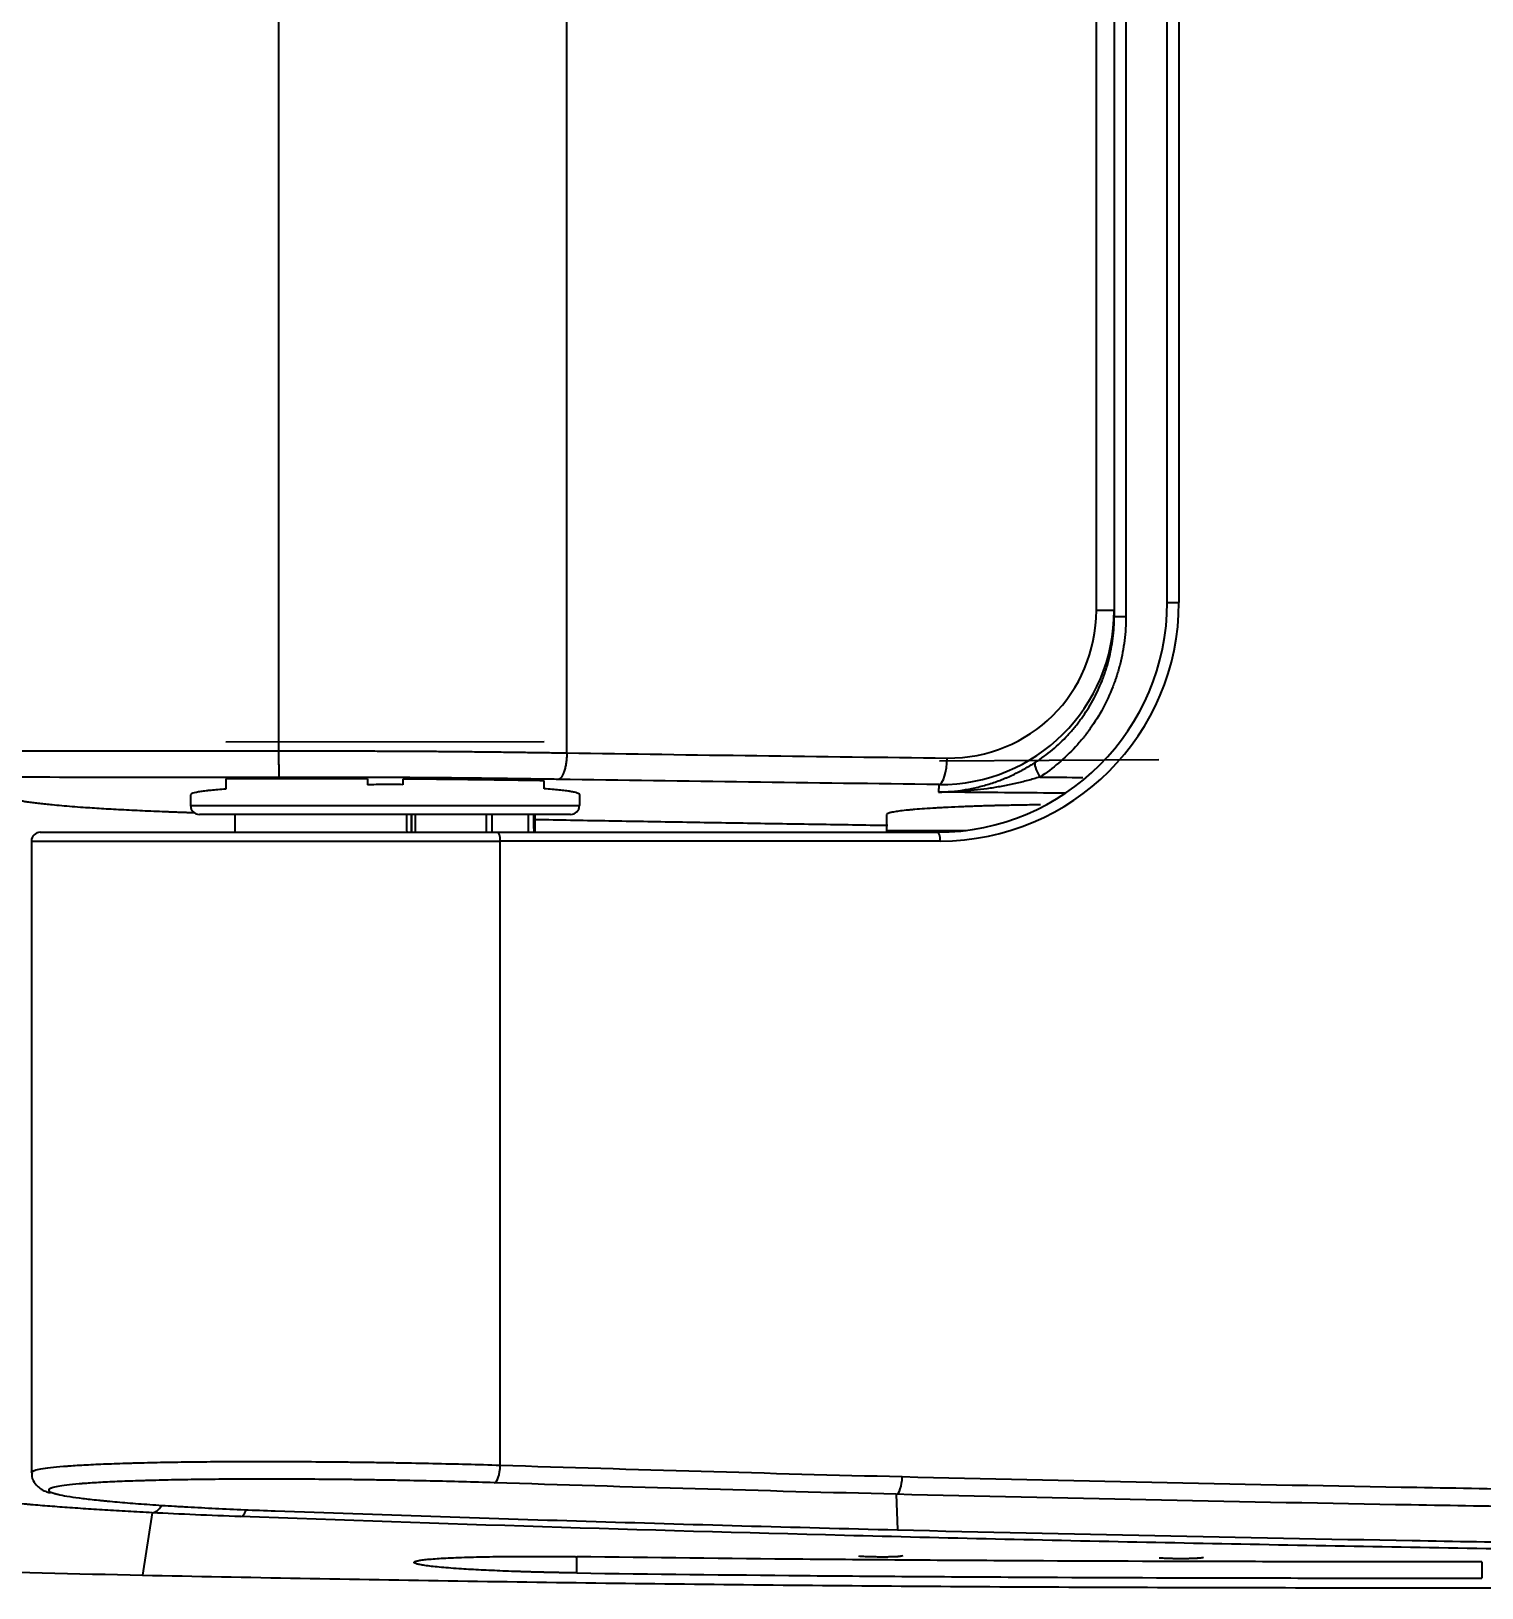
# Model space of a CAD drawing. Extents: x 8541 to 14664, y -60 to 2468.
# Drawn here: x 8882 to 8964, y 1487.5 to 1575.6 of the extents above; entities that cross this region are included whole.
import ezdxf

# ---------------------------------------------------------------- set-up
doc = ezdxf.new("R2010")
doc.units = 0
doc.header["$LTSCALE"] = 20
doc.header["$MEASUREMENT"] = 0
doc.layers.get('0').update_dxf_attribs({"linetype": 'CONTINUOUS'})
doc.layers.get('DEFPOINTS').update_dxf_attribs({"linetype": 'CONTINUOUS'})
doc.styles.get("Standard").update_dxf_attribs({"font": 'NanumGothic.ttf'})
doc.dimstyles.get("Standard").update_dxf_attribs({"dimtxt": 2.7, "dimasz": 2.5, "dimexe": 1.5, "dimexo": 1.5, "dimgap": 1.5, "dimtad": 1, "dimdec": 0, "dimlfac": 10, "dimzin": 0, "dimdsep": 46, "dimtxsty": 'Standard', "dimcen": 0, "dimclrt": 2, "dimadec": 0, "dimazin": 0, "dimtfac": 1, "dimtdec": 0, "dimtmove": 0, "dimatfit": 3, "dimfxl": 0, "dimtolj": 1, "dimtzin": 0, "dimarcsym": 0})

# ---------------------------------------------------------------- blocks, each defined once
blk = doc.blocks.new('*D62')
at = {"color": 3, "lineweight": -2}
for p, q in [((8961.435, 1887.207), (9517.033, 1887.207)), ((9511.033, 1863.207), (9511.033, 1712.348)), ((9511.033, 1511.532), (9511.033, 1662.391)), ((8961.435, 1487.532), (9517.033, 1487.532))]:
    blk.add_line(p, q, dxfattribs=at)
at = {"color": 3}
for points in [[(9507.033, 1863.207), (9515.033, 1863.207), (9511.033, 1887.207)], [(9507.033, 1511.532), (9515.033, 1511.532), (9511.033, 1487.532)]]:
    blk.add_solid(points, dxfattribs=at)
at = {"layer": 'DEFPOINTS', "color": 0}
for p in [(8959.635, 1887.207), (8959.635, 1487.532), (9511.033, 1487.532)]:
    blk.add_point(p, dxfattribs=at)
at = {"color": 2, "insert": (9511.033, 1687.37), "char_height": 24, "attachment_point": 5}
blk.add_mtext('\\A1;{\\fNanumGothic|b0|i0|c129|p50;400}', dxfattribs=at)

msp = doc.modelspace()

# ---------------------------------------------------------------- linework, layer by layer
at = {"color": 7, "linetype": 'Continuous'}
for p, q in [((8943.916, 1832.268), (8943.916, 1542.468)), ((8942.242, 1542.816), (8942.242, 1831.92)), ((8943.253, 1831.92), (8943.253, 1542.816)), ((8946.25, 1543.266), (8946.25, 1831.469)), ((8946.913, 1831.469), (8946.913, 1543.266)), ((8942.242, 1542.816), (8943.253, 1542.816)), ((8943.253, 1542.816), (8943.253, 1542.468)), ((8946.25, 1543.266), (8946.913, 1543.266)), ((8943.253, 1542.468), (8943.916, 1542.468)), ((8893.008, 1535.383), (8911.008, 1535.394)), ((8945.778, 1534.354), (8933.378, 1534.28)), ((8891.008, 1532.379), (8891.008, 1531.768)), ((8913.008, 1532.393), (8913.008, 1531.768)), ((8891.008, 1531.768), (8913.008, 1531.768)), ((8912.508, 1531.268), (8891.508, 1531.268)), ((8893.513, 1531.268), (8893.508, 1530.265)), ((8910.508, 1530.265), (8910.502, 1531.268)), ((8930.378, 1531.263), (8930.378, 1530.368)), ((8882.508, 1530.266), (8908.364, 1530.266)), ((8908.364, 1530.266), (8933.25, 1530.266)), ((8930.378, 1530.368), (8934.876, 1530.368)), ((8882.008, 1529.766), (8882.008, 1494.048)), ((8882.008, 1529.766), (8908.527, 1529.766)), ((8933.413, 1529.766), (8908.527, 1529.766)), ((8930.926, 1492.821), (8930.992, 1490.809)), ((8888.841, 1491.777), (8888.297, 1488.248))]:
    msp.add_line(p, q, dxfattribs=at)
for centre, start, end in [((8891.508, 1531.768), 180, 270), ((8912.508, 1531.768), 270, 0), ((8882.508, 1529.766), 90, 180), ((8930.878, 1530.368), 180, 191.77726)]:
    msp.add_arc(centre, 0.5, start, end, dxfattribs=at)
for centre, major_axis, ratio, start_param, end_param in [((8933.25, 1543.266), (13, 0), 1, 4.712389, 6.283185), ((8933.253, 1542.976), (6.867, -7.387), 0.984122, 5.533672, 7.097085), ((8933.413, 1543.266), (13.5, 0), 1, 4.712389, 6.283185), ((8933.742, 1542.976), (5.798, -6.334), 0.981332, 5.539892, 7.103305), ((8933.315, 1534.462), (0.017, 1.5), 0.325964, 3.199207, 4.7161), ((8939.344, 1533.385), (0.544, -0.839), 0.254745, 3.188486, 4.548556), ((8908.364, 1529.766), (0, 0.5), 0.325982, 4.712389, 6.283185), ((8933.25, 1529.766), (0, 0.5), 0.325982, 4.712389, 6.283185), ((8908.201, 1494.469), (0.032, 0.999), 0.32583, 3.194436, 4.722836), ((8930.934, 1493.819), (0.025, 1), 0.32589, 3.194438, 4.720576), ((8888.872, 1493.274), (-0.076, -1.498), 0.514192, 0.058252, 0.785639), ((8893.872, 1493.058), (-0.055, -1.499), 0.325788, 0.052844, 0.730475)]:
    msp.add_ellipse(centre, major_axis=major_axis, ratio=ratio, start_param=start_param, end_param=end_param, dxfattribs=at)
for points, degree in [([(8895.991, 1839.877), (8895.991, 1534.865)], 1), ([(8912.291, 1534.751), (8912.291, 1839.987)], 1), ([(8878.737, 1534.872), (8884.488, 1534.866), (8890.24, 1534.862), (8895.991, 1534.865)], 3), ([(8895.992, 1533.367), (8890.24, 1533.364), (8884.488, 1533.368), (8878.736, 1533.374)], 3), ([(8895.991, 1533.284), (8894.997, 1533.284), (8894.002, 1533.284), (8893.008, 1533.283)], 3), ([(8893.008, 1533.283), (8893.008, 1533.092), (8893.008, 1532.9), (8893.008, 1532.708)], 3), ([(8901.008, 1533.279), (8901.008, 1533.17), (8901.008, 1533.061), (8901.008, 1532.953)], 3), ([(8903.008, 1532.955), (8902.674, 1532.956), (8902.007, 1532.957), (8901.341, 1532.955), (8901.008, 1532.953)], 3), ([(8903.008, 1533.27), (8903.008, 1533.165), (8903.008, 1533.06), (8903.008, 1532.955)], 3), ([(8911.008, 1532.724), (8911.008, 1532.875), (8911.008, 1533.026), (8911.008, 1533.177)], 3), ([(8933.327, 1532.965), (8933.325, 1532.837), (8933.323, 1532.709), (8933.321, 1532.581)], 3), ([(8939.045, 1533.385), (8939.859, 1533.377), (8940.672, 1533.369), (8941.484, 1533.361)], 3), ([(8933.321, 1532.581), (8933.32, 1532.565), (8933.32, 1532.549), (8933.32, 1532.533)], 3), ([(8903.251, 1530.266), (8903.25, 1530.6), (8903.248, 1530.934), (8903.246, 1531.268)], 3), ([(8903.502, 1531.268), (8903.504, 1530.934), (8903.506, 1530.599), (8903.508, 1530.265)], 3), ([(8903.508, 1530.266), (8903.506, 1530.6), (8903.504, 1530.933), (8903.502, 1531.267)], 3), ([(8903.717, 1531.268), (8903.718, 1530.933), (8903.72, 1530.599), (8903.722, 1530.265)], 3), ([(8907.757, 1530.266), (8907.756, 1530.6), (8907.755, 1530.934), (8907.754, 1531.268)], 3), ([(8908.041, 1531.268), (8908.042, 1530.934), (8908.044, 1530.599), (8908.045, 1530.265)], 3), ([(8910.119, 1530.266), (8910.118, 1530.6), (8910.116, 1530.934), (8910.115, 1531.268)], 3), ([(8910.412, 1531.268), (8910.413, 1530.934), (8910.415, 1530.6), (8910.416, 1530.266)], 3), ([(8908.527, 1494.469), (8908.527, 1506.235), (8908.527, 1518), (8908.527, 1529.766)], 3), ([(8908.527, 1494.469), (8916.104, 1494.227), (8923.682, 1494.01), (8931.26, 1493.819)], 3), ([(8930.926, 1492.821), (8923.345, 1493.011), (8915.766, 1493.228), (8908.186, 1493.471)], 3), ([(8893.843, 1491.56), (8892.969, 1491.592), (8891.261, 1491.66), (8889.634, 1491.736), (8888.841, 1491.777)], 3), ([(8912.848, 1488.371), (8912.848, 1488.678), (8912.848, 1488.984), (8912.848, 1489.29)], 3), ([(8964.048, 1488.998), (8964.048, 1488.691), (8964.048, 1488.385), (8964.048, 1488.079)], 3)]:
    msp.add_open_spline(points, degree=degree, dxfattribs=at)
for points, knots in [([(8938.791, 1534.216), (8939.128, 1534.434), (8939.449, 1534.672), (8940.061, 1535.184), (8940.351, 1535.459), (8940.762, 1535.9), (8940.895, 1536.052), (8941.088, 1536.287), (8941.152, 1536.367), (8941.276, 1536.529), (8941.337, 1536.611), (8941.635, 1537.023), (8941.851, 1537.366), (8942.241, 1538.078), (8942.414, 1538.447), (8942.602, 1538.925), (8942.656, 1539.07), (8942.708, 1539.217), (8942.741, 1539.315), (8942.757, 1539.364), (8942.837, 1539.611), (8942.895, 1539.81), (8943.048, 1540.411), (8943.124, 1540.816), (8943.227, 1541.635), (8943.253, 1542.049), (8943.253, 1542.468)], [0, 0, 0, 0, 0.125, 0.125, 0.25, 0.25, 0.3125, 0.3125, 0.34375, 0.34375, 0.375, 0.375, 0.5, 0.5, 0.625, 0.625, 0.65625, 0.671875, 0.671875, 0.6875, 0.6875, 0.75, 0.75, 0.875, 0.875, 1, 1, 1, 1]), ([(8943.916, 1542.468), (8943.916, 1542.009), (8943.888, 1541.555), (8943.776, 1540.658), (8943.694, 1540.214), (8943.528, 1539.555), (8943.466, 1539.337), (8943.379, 1539.066), (8943.361, 1539.012), (8943.325, 1538.904), (8943.27, 1538.743), (8943.21, 1538.584), (8943.006, 1538.059), (8942.818, 1537.653), (8942.394, 1536.869), (8942.159, 1536.491), (8941.834, 1536.035), (8941.768, 1535.945), (8941.666, 1535.811), (8941.631, 1535.767), (8941.562, 1535.679), (8941.387, 1535.461), (8941.206, 1535.251), (8940.756, 1534.763), (8940.439, 1534.458), (8939.768, 1533.891), (8939.416, 1533.627), (8939.045, 1533.385)], [0, 0, 0, 0, 0.125, 0.125, 0.25, 0.25, 0.3125, 0.3125, 0.328125, 0.328125, 0.34375, 0.375, 0.375, 0.5, 0.5, 0.625, 0.625, 0.65625, 0.65625, 0.671875, 0.671875, 0.6875, 0.75, 0.75, 0.875, 0.875, 1, 1, 1, 1]), ([(8895.991, 1534.865), (8895.991, 1534.77), (8895.991, 1534.675), (8895.991, 1534.488), (8895.991, 1534.397), (8895.992, 1534.221), (8895.992, 1534.136), (8895.992, 1533.976), (8895.992, 1533.901), (8895.992, 1533.763), (8895.992, 1533.701), (8895.992, 1533.59), (8895.992, 1533.542), (8895.992, 1533.463), (8895.992, 1533.431), (8895.992, 1533.386), (8895.992, 1533.372), (8895.992, 1533.367)], [0, 0, 0, 0, 0.125, 0.125, 0.25, 0.25, 0.375, 0.375, 0.5, 0.5, 0.625, 0.625, 0.75, 0.75, 0.875, 0.875, 1, 1, 1, 1]), ([(8895.991, 1534.865), (8896.338, 1534.865), (8897.031, 1534.865), (8897.723, 1534.865), (8898.415, 1534.865), (8898.761, 1534.864), (8899.453, 1534.864), (8899.798, 1534.863), (8900.489, 1534.862), (8900.834, 1534.861), (8901.525, 1534.859), (8901.869, 1534.858), (8902.386, 1534.856), (8902.558, 1534.855), (8902.903, 1534.853), (8903.075, 1534.852), (8903.591, 1534.85), (8903.933, 1534.848), (8904.617, 1534.843), (8904.957, 1534.84), (8905.636, 1534.835), (8905.975, 1534.832), (8906.65, 1534.825), (8906.986, 1534.821), (8907.49, 1534.816), (8907.657, 1534.814), (8907.992, 1534.81), (8908.159, 1534.808), (8908.66, 1534.802), (8908.993, 1534.798), (8909.657, 1534.789), (8909.987, 1534.784), (8910.648, 1534.775), (8911.306, 1534.766), (8911.963, 1534.756), (8912.291, 1534.751)], [0, 0, 0, 0, 0.0625, 0.125, 0.125, 0.1875, 0.1875, 0.25, 0.25, 0.3125, 0.3125, 0.375, 0.375, 0.40625, 0.40625, 0.4375, 0.4375, 0.5, 0.5, 0.5625, 0.5625, 0.625, 0.625, 0.6875, 0.6875, 0.71875, 0.71875, 0.75, 0.75, 0.8125, 0.8125, 0.875, 0.875, 0.9375, 1, 1, 1, 1]), ([(8912.29, 1534.751), (8912.289, 1534.656), (8912.285, 1534.561), (8912.271, 1534.374), (8912.261, 1534.283), (8912.235, 1534.106), (8912.22, 1534.022), (8912.184, 1533.862), (8912.164, 1533.787), (8912.119, 1533.649), (8912.095, 1533.586), (8912.043, 1533.476), (8912.016, 1533.428), (8911.958, 1533.348), (8911.928, 1533.317), (8911.868, 1533.272), (8911.837, 1533.258), (8911.806, 1533.253)], [0, 0, 0, 0, 0.125, 0.125, 0.25, 0.25, 0.375, 0.375, 0.5, 0.5, 0.625, 0.625, 0.75, 0.75, 0.875, 0.875, 1, 1, 1, 1]), ([(8912.29, 1534.751), (8915.876, 1534.696), (8919.462, 1534.644), (8926.633, 1534.548), (8930.219, 1534.503), (8933.804, 1534.462)], [0, 0, 0, 0, 0.5, 0.5, 1, 1, 1, 1]), ([(8933.32, 1532.533), (8933.323, 1532.533), (8933.329, 1532.533), (8933.335, 1532.533), (8933.338, 1532.533), (8933.339, 1532.533), (8933.34, 1532.533), (8933.341, 1532.534), (8933.341, 1532.534), (8933.349, 1532.534), (8933.357, 1532.534), (8933.38, 1532.534), (8933.395, 1532.535), (8933.44, 1532.536), (8933.47, 1532.537), (8933.561, 1532.54), (8933.621, 1532.542), (8933.742, 1532.549), (8933.802, 1532.552), (8933.923, 1532.561), (8933.983, 1532.566), (8934.284, 1532.592), (8934.523, 1532.622), (8934.998, 1532.698), (8935.234, 1532.745), (8935.704, 1532.854), (8935.937, 1532.917), (8936.4, 1533.061), (8936.631, 1533.141), (8936.918, 1533.252), (8936.975, 1533.274), (8937.088, 1533.321), (8937.145, 1533.344), (8937.313, 1533.416), (8937.424, 1533.466), (8937.753, 1533.621), (8937.968, 1533.731), (8938.282, 1533.906), (8938.386, 1533.966), (8938.59, 1534.089), (8938.691, 1534.152), (8938.791, 1534.216)], [0, 0, 0, 0, 0.001953, 0.00293, 0.003418, 0.003418, 0.003662, 0.003662, 0.003906, 0.003906, 0.007812, 0.007812, 0.015625, 0.015625, 0.03125, 0.03125, 0.0625, 0.0625, 0.09375, 0.09375, 0.125, 0.125, 0.25, 0.25, 0.375, 0.375, 0.5, 0.5, 0.625, 0.625, 0.65625, 0.65625, 0.6875, 0.6875, 0.75, 0.75, 0.875, 0.875, 0.9375, 0.9375, 1, 1, 1, 1]), ([(8901.008, 1533.279), (8900.799, 1533.28), (8900.59, 1533.28), (8900.173, 1533.281), (8899.964, 1533.282), (8899.338, 1533.283), (8898.92, 1533.284), (8898.084, 1533.284), (8897.665, 1533.284), (8896.829, 1533.284), (8896.41, 1533.284), (8895.991, 1533.284)], [0, 0, 0, 0, 0.125, 0.125, 0.25, 0.25, 0.5, 0.5, 0.75, 0.75, 1, 1, 1, 1]), ([(8911.806, 1533.253), (8911.488, 1533.258), (8910.851, 1533.268), (8910.212, 1533.277), (8909.571, 1533.286), (8909.25, 1533.291), (8908.606, 1533.299), (8908.284, 1533.304), (8907.798, 1533.31), (8907.636, 1533.312), (8907.311, 1533.316), (8907.148, 1533.318), (8906.66, 1533.323), (8906.333, 1533.327), (8905.678, 1533.333), (8905.35, 1533.337), (8904.691, 1533.342), (8904.03, 1533.348), (8903.365, 1533.352), (8902.865, 1533.355), (8902.698, 1533.356), (8902.364, 1533.357), (8902.197, 1533.358), (8901.695, 1533.36), (8901.361, 1533.361), (8900.691, 1533.363), (8900.356, 1533.364), (8899.686, 1533.365), (8899.35, 1533.366), (8898.679, 1533.367), (8898.344, 1533.367), (8897.672, 1533.367), (8897, 1533.367), (8896.328, 1533.367), (8895.992, 1533.367)], [0, 0, 0, 0, 0.0625, 0.125, 0.125, 0.1875, 0.1875, 0.25, 0.25, 0.28125, 0.28125, 0.3125, 0.3125, 0.375, 0.375, 0.4375, 0.4375, 0.5, 0.5625, 0.5625, 0.59375, 0.59375, 0.625, 0.625, 0.6875, 0.6875, 0.75, 0.75, 0.8125, 0.8125, 0.875, 0.875, 0.9375, 1, 1, 1, 1]), ([(8911.008, 1533.177), (8910.681, 1533.182), (8910.027, 1533.192), (8909.371, 1533.201), (8908.713, 1533.211), (8908.384, 1533.215), (8907.722, 1533.224), (8907.391, 1533.228), (8906.725, 1533.237), (8906.391, 1533.24), (8905.889, 1533.246), (8905.721, 1533.248), (8905.384, 1533.251), (8905.215, 1533.253), (8904.708, 1533.258), (8904.37, 1533.26), (8903.69, 1533.266), (8903.349, 1533.268), (8903.008, 1533.27)], [0, 0, 0, 0, 0.125, 0.25, 0.25, 0.375, 0.375, 0.5, 0.5, 0.625, 0.625, 0.6875, 0.6875, 0.75, 0.75, 0.875, 0.875, 1, 1, 1, 1]), ([(8933.327, 1532.965), (8929.74, 1533.005), (8926.153, 1533.05), (8918.979, 1533.146), (8915.392, 1533.198), (8911.806, 1533.253)], [0, 0, 0, 0, 0.5, 0.5, 1, 1, 1, 1]), ([(8939.045, 1533.385), (8938.82, 1533.316), (8938.592, 1533.251), (8938.132, 1533.128), (8937.899, 1533.071), (8937.547, 1532.992), (8937.429, 1532.966), (8937.192, 1532.918), (8937.074, 1532.894), (8936.716, 1532.827), (8936.476, 1532.787), (8935.996, 1532.716), (8935.754, 1532.685), (8935.271, 1532.631), (8935.028, 1532.609), (8934.542, 1532.572), (8934.298, 1532.558), (8933.931, 1532.544), (8933.809, 1532.54), (8933.626, 1532.536), (8933.564, 1532.535), (8933.473, 1532.534), (8933.442, 1532.534), (8933.396, 1532.533), (8933.381, 1532.533), (8933.358, 1532.533), (8933.35, 1532.533), (8933.341, 1532.533), (8933.339, 1532.533), (8933.335, 1532.533), (8933.333, 1532.533), (8933.327, 1532.533), (8933.324, 1532.533), (8933.32, 1532.533)], [0, 0, 0, 0, 0.125, 0.125, 0.25, 0.25, 0.3125, 0.3125, 0.375, 0.375, 0.5, 0.5, 0.625, 0.625, 0.75, 0.75, 0.875, 0.875, 0.9375, 0.9375, 0.96875, 0.96875, 0.984375, 0.984375, 0.992188, 0.992188, 0.996094, 0.996094, 0.99707, 0.99707, 0.998047, 0.998047, 1, 1, 1, 1]), ([(8880.546, 1532.315), (8880.547, 1532.314), (8880.55, 1532.311), (8880.554, 1532.307), (8880.559, 1532.304), (8880.564, 1532.3), (8880.569, 1532.296), (8880.574, 1532.292), (8880.58, 1532.289), (8880.585, 1532.285), (8880.591, 1532.281), (8880.597, 1532.277), (8880.604, 1532.274), (8880.61, 1532.27), (8880.617, 1532.266), (8880.624, 1532.263), (8880.631, 1532.259), (8880.639, 1532.255), (8880.647, 1532.251), (8880.654, 1532.248), (8880.662, 1532.244), (8880.671, 1532.24), (8880.679, 1532.237), (8880.688, 1532.233), (8880.697, 1532.229), (8880.706, 1532.226), (8880.715, 1532.222), (8880.725, 1532.218), (8880.735, 1532.215), (8880.745, 1532.211), (8880.755, 1532.207), (8880.766, 1532.204), (8880.776, 1532.2), (8880.787, 1532.196), (8880.798, 1532.193), (8880.809, 1532.189), (8880.821, 1532.185), (8880.833, 1532.182), (8880.845, 1532.178), (8880.857, 1532.174), (8880.869, 1532.171), (8880.882, 1532.167), (8880.895, 1532.164), (8880.908, 1532.16), (8880.921, 1532.156), (8880.934, 1532.153), (8880.948, 1532.149), (8881.011, 1532.133), (8881.133, 1532.104), (8881.339, 1532.063), (8881.574, 1532.022), (8881.839, 1531.982), (8882.132, 1531.942), (8882.453, 1531.903), (8882.801, 1531.864), (8883.219, 1531.821), (8883.715, 1531.776), (8884.302, 1531.727), (8884.881, 1531.684), (8885.439, 1531.646), (8885.964, 1531.613), (8886.512, 1531.581), (8887.083, 1531.549), (8887.675, 1531.519), (8888.287, 1531.49), (8888.919, 1531.462), (8889.391, 1531.443), (8889.689, 1531.431), (8889.806, 1531.427), (8889.924, 1531.422), (8890.043, 1531.418), (8890.162, 1531.413), (8890.281, 1531.409), (8890.401, 1531.405), (8890.521, 1531.4), (8890.642, 1531.396), (8890.763, 1531.392), (8890.885, 1531.388), (8890.967, 1531.385), (8891.008, 1531.384)], [0, 0, 0, 0, 0.003412, 0.006821, 0.010227, 0.01363, 0.01703, 0.020427, 0.023821, 0.027212, 0.030601, 0.033986, 0.037369, 0.040748, 0.044125, 0.0475, 0.050871, 0.05424, 0.057607, 0.06097, 0.064332, 0.06769, 0.071047, 0.0744, 0.077752, 0.0811, 0.084447, 0.087791, 0.091133, 0.094473, 0.09781, 0.101145, 0.104478, 0.107809, 0.111138, 0.114465, 0.11779, 0.121112, 0.124433, 0.127752, 0.131069, 0.134384, 0.137697, 0.141009, 0.144318, 0.147626, 0.150933, 0.154237, 0.192347, 0.230438, 0.268563, 0.306777, 0.345068, 0.383323, 0.421594, 0.459933, 0.510938, 0.561875, 0.612871, 0.651116, 0.689316, 0.727523, 0.765792, 0.804097, 0.842347, 0.880594, 0.91889, 0.925666, 0.932438, 0.939206, 0.945971, 0.952733, 0.959492, 0.966248, 0.973002, 0.979754, 0.986504, 0.993252, 1, 1, 1, 1]), ([(8893.008, 1532.708), (8892.847, 1532.697), (8892.695, 1532.684), (8892.409, 1532.659), (8892.275, 1532.647), (8892.118, 1532.63), (8892.088, 1532.627), (8892.027, 1532.62), (8891.939, 1532.61), (8891.856, 1532.6), (8891.699, 1532.58), (8891.51, 1532.552), (8891.288, 1532.51), (8891.181, 1532.482), (8891.116, 1532.46), (8891.097, 1532.453), (8891.073, 1532.442), (8891.065, 1532.438), (8891.052, 1532.431), (8891.046, 1532.427), (8891.018, 1532.409), (8891.008, 1532.394), (8891.008, 1532.379)], [0, 0, 0, 0, 0.125, 0.125, 0.25, 0.25, 0.28125, 0.28125, 0.3125, 0.375, 0.375, 0.5, 0.625, 0.75, 0.75, 0.8125, 0.8125, 0.84375, 0.84375, 0.875, 0.875, 1, 1, 1, 1]), ([(8913.008, 1532.393), (8913.008, 1532.408), (8912.997, 1532.423), (8912.954, 1532.452), (8912.889, 1532.482), (8912.783, 1532.511), (8912.655, 1532.539), (8912.581, 1532.553), (8912.475, 1532.571), (8912.453, 1532.575), (8912.408, 1532.582), (8912.384, 1532.585), (8912.312, 1532.596), (8912.262, 1532.602), (8912.104, 1532.623), (8911.874, 1532.649), (8911.474, 1532.688), (8911.169, 1532.712), (8911.008, 1532.724)], [0, 0, 0, 0, 0.125, 0.125, 0.25, 0.375, 0.375, 0.5, 0.5, 0.53125, 0.53125, 0.5625, 0.5625, 0.625, 0.625, 0.75, 0.875, 1, 1, 1, 1]), ([(8940.479, 1532.469), (8940.072, 1532.473), (8939.666, 1532.477), (8937.288, 1532.5), (8935.309, 1532.518), (8933.32, 1532.533)], [0, 0, 0, 0, 0.171242, 0.171242, 1, 1, 1, 1]), ([(8891.008, 1531.384), (8891.028, 1531.383), (8891.07, 1531.382), (8891.133, 1531.379), (8891.174, 1531.378), (8891.195, 1531.377)], [0, 0, 0, 0, 0.33335, 0.666682, 1, 1, 1, 1]), ([(8939.087, 1531.812), (8939.07, 1531.812), (8939.052, 1531.812), (8938.723, 1531.809), (8938.104, 1531.801), (8937.496, 1531.79), (8937.044, 1531.78), (8936.856, 1531.776), (8936.67, 1531.771), (8936.595, 1531.77), (8936.558, 1531.769), (8936.446, 1531.766), (8936.373, 1531.764), (8936.006, 1531.754), (8935.721, 1531.745), (8935.165, 1531.727), (8934.895, 1531.717), (8934.37, 1531.696), (8934.115, 1531.684), (8933.838, 1531.671), (8933.807, 1531.669), (8933.746, 1531.666), (8933.655, 1531.662), (8933.566, 1531.657), (8933.389, 1531.648), (8933.275, 1531.641), (8932.94, 1531.622), (8932.729, 1531.608), (8932.33, 1531.58), (8932.142, 1531.566), (8931.922, 1531.547), (8931.879, 1531.543), (8931.794, 1531.536), (8931.752, 1531.532), (8931.63, 1531.52), (8931.552, 1531.512), (8931.33, 1531.489), (8931.063, 1531.457), (8930.855, 1531.424), (8930.721, 1531.399), (8930.669, 1531.389), (8930.624, 1531.378), (8930.606, 1531.374), (8930.597, 1531.372), (8930.572, 1531.366), (8930.556, 1531.361), (8930.483, 1531.34), (8930.44, 1531.323), (8930.389, 1531.292), (8930.377, 1531.277), (8930.378, 1531.262)], [0, 0, 0, 0, 0.003718, 0.003718, 0.070713, 0.137708, 0.137708, 0.171206, 0.17958, 0.17958, 0.187954, 0.187954, 0.204703, 0.204703, 0.271698, 0.271698, 0.338693, 0.338693, 0.405688, 0.405688, 0.414062, 0.414062, 0.422437, 0.439185, 0.439185, 0.472683, 0.472683, 0.539678, 0.539678, 0.606673, 0.606673, 0.623421, 0.623421, 0.64017, 0.64017, 0.673668, 0.673668, 0.740662, 0.807657, 0.807657, 0.841155, 0.849529, 0.849529, 0.857904, 0.857904, 0.874652, 0.874652, 0.941647, 0.941647, 1, 1, 1, 1]), ([(8910.504, 1530.99), (8910.601, 1530.988), (8911.343, 1530.975), (8912.734, 1530.95), (8914.678, 1530.916), (8916.628, 1530.883), (8918.583, 1530.849), (8920.545, 1530.816), (8922.512, 1530.784), (8924.486, 1530.752), (8926.465, 1530.72), (8928.45, 1530.689), (8929.776, 1530.668), (8930.439, 1530.658)], [0, 0, 0, 0, 0.014537, 0.111755, 0.209267, 0.307073, 0.405173, 0.503569, 0.602261, 0.70125, 0.800535, 0.900119, 1, 1, 1, 1]), ([(8882.008, 1494.05), (8882.008, 1494.061), (8882.012, 1494.073), (8882.032, 1494.099), (8882.052, 1494.114), (8882.094, 1494.136), (8882.11, 1494.144), (8882.138, 1494.155), (8882.147, 1494.158), (8882.167, 1494.166), (8882.178, 1494.169), (8882.277, 1494.202), (8882.397, 1494.23), (8882.698, 1494.283), (8882.879, 1494.309), (8883.302, 1494.358), (8883.545, 1494.381), (8883.853, 1494.406), (8883.887, 1494.409), (8883.958, 1494.414), (8883.993, 1494.417), (8884.102, 1494.425), (8884.324, 1494.441), (8884.561, 1494.457), (8885.055, 1494.486), (8885.765, 1494.523), (8886.58, 1494.555), (8887.23, 1494.576), (8887.453, 1494.583), (8887.741, 1494.591), (8887.799, 1494.593), (8887.915, 1494.596), (8887.974, 1494.598), (8888.151, 1494.602), (8888.27, 1494.605), (8888.872, 1494.62), (8889.373, 1494.63), (8890.41, 1494.647), (8890.947, 1494.654), (8892.058, 1494.666), (8892.632, 1494.67), (8893.299, 1494.673), (8893.374, 1494.674), (8893.523, 1494.674), (8893.747, 1494.675), (8893.973, 1494.676), (8894.426, 1494.677), (8894.73, 1494.677), (8895.649, 1494.677), (8896.27, 1494.675), (8897.53, 1494.669), (8898.169, 1494.665), (8899.141, 1494.656), (8899.467, 1494.653), (8899.959, 1494.647), (8900.124, 1494.645), (8900.453, 1494.641), (8900.617, 1494.639), (8901.111, 1494.632), (8901.441, 1494.628), (8901.936, 1494.62), (8902.102, 1494.618), (8902.432, 1494.612), (8902.596, 1494.609), (8903.417, 1494.595), (8904.068, 1494.582), (8905.361, 1494.554), (8906.001, 1494.539), (8907.272, 1494.506), (8907.903, 1494.489), (8908.527, 1494.469)], [0, 0, 0, 0, 0.018747, 0.018747, 0.04457, 0.04457, 0.057481, 0.057481, 0.063936, 0.063936, 0.070392, 0.070392, 0.122037, 0.122037, 0.173682, 0.173682, 0.225327, 0.225327, 0.231782, 0.231782, 0.238238, 0.238238, 0.251149, 0.276972, 0.276972, 0.328616, 0.380261, 0.380261, 0.406084, 0.406084, 0.412539, 0.412539, 0.418995, 0.418995, 0.431906, 0.431906, 0.483551, 0.483551, 0.535196, 0.535196, 0.586841, 0.586841, 0.593297, 0.593297, 0.599752, 0.612663, 0.612663, 0.638486, 0.638486, 0.690131, 0.690131, 0.741776, 0.741776, 0.767598, 0.767598, 0.780509, 0.780509, 0.79342, 0.79342, 0.819243, 0.819243, 0.832154, 0.832154, 0.845065, 0.845065, 0.89671, 0.89671, 0.948355, 0.948355, 1, 1, 1, 1]), ([(8882.04, 1494.049), (8882.029, 1493.972), (8882.014, 1493.738), (8882.212, 1493.397), (8882.457, 1493.167), (8882.7, 1493.03), (8882.877, 1492.957), (8883.018, 1492.92), (8883.061, 1492.911)], [0, 0, 0, 0, 0.075719, 0.245634, 0.40836, 0.601237, 0.878176, 1, 1, 1, 1]), ([(8908.186, 1493.471), (8907.593, 1493.49), (8906.994, 1493.508), (8905.786, 1493.541), (8905.177, 1493.556), (8903.95, 1493.584), (8903.331, 1493.596), (8902.55, 1493.611), (8902.394, 1493.613), (8902.081, 1493.619), (8901.924, 1493.622), (8901.453, 1493.629), (8901.14, 1493.634), (8900.67, 1493.64), (8900.514, 1493.643), (8900.201, 1493.647), (8900.045, 1493.649), (8899.577, 1493.654), (8899.267, 1493.657), (8898.344, 1493.666), (8897.737, 1493.671), (8896.539, 1493.677), (8895.949, 1493.678), (8895.075, 1493.678), (8894.786, 1493.678), (8894.356, 1493.677), (8894.142, 1493.677), (8893.929, 1493.676), (8893.787, 1493.675), (8893.716, 1493.675), (8893.082, 1493.672), (8892.536, 1493.667), (8891.481, 1493.656), (8890.97, 1493.649), (8889.984, 1493.631), (8889.509, 1493.621), (8888.937, 1493.607), (8888.823, 1493.604), (8888.655, 1493.599), (8888.599, 1493.598), (8888.488, 1493.594), (8888.213, 1493.586), (8887.948, 1493.578), (8887.33, 1493.556), (8886.556, 1493.525), (8885.88, 1493.488), (8885.411, 1493.458), (8885.26, 1493.448), (8885.045, 1493.432), (8884.974, 1493.427), (8884.871, 1493.419), (8884.837, 1493.416), (8884.77, 1493.41), (8884.737, 1493.408), (8884.444, 1493.383), (8884.214, 1493.359), (8883.812, 1493.31), (8883.639, 1493.285), (8883.365, 1493.233), (8883.258, 1493.208), (8883.176, 1493.182)], [0, 0, 0, 0, 0.055808, 0.055808, 0.111616, 0.111616, 0.167425, 0.167425, 0.181377, 0.181377, 0.195329, 0.195329, 0.223233, 0.223233, 0.237185, 0.237185, 0.251137, 0.251137, 0.279041, 0.279041, 0.334849, 0.334849, 0.390658, 0.390658, 0.418562, 0.418562, 0.432514, 0.43949, 0.43949, 0.446466, 0.446466, 0.502274, 0.502274, 0.558082, 0.558082, 0.613891, 0.613891, 0.627843, 0.627843, 0.634819, 0.634819, 0.641795, 0.669699, 0.669699, 0.725507, 0.781315, 0.781315, 0.80922, 0.80922, 0.823172, 0.823172, 0.830148, 0.830148, 0.837124, 0.837124, 0.892932, 0.892932, 0.94874, 0.94874, 1, 1, 1, 1]), ([(8931.26, 1493.819), (8940.669, 1493.583), (8950.079, 1493.399), (8964.194, 1493.147), (8968.899, 1493.068), (8978.309, 1492.916), (8983.015, 1492.843), (8992.425, 1492.705), (9001.836, 1492.574), (9011.247, 1492.461), (9020.658, 1492.359), (9025.363, 1492.313), (9032.421, 1492.251), (9034.774, 1492.231), (9039.48, 1492.198), (9041.833, 1492.185), (9044.186, 1492.177)], [0, 0, 0, 0, 0.25, 0.25, 0.375, 0.375, 0.5, 0.5, 0.625, 0.75, 0.75, 0.875, 0.875, 0.9375, 0.9375, 1, 1, 1, 1]), ([(8888.841, 1491.777), (8888.373, 1491.8), (8887.917, 1491.825), (8887.026, 1491.874), (8886.156, 1491.926), (8884.916, 1492.006), (8883.739, 1492.089), (8882.998, 1492.147), (8882.458, 1492.191), (8882.281, 1492.205), (8882.063, 1492.224), (8882.02, 1492.228), (8881.934, 1492.235), (8881.805, 1492.246), (8881.678, 1492.258), (8881.26, 1492.295), (8880.621, 1492.356), (8879.747, 1492.447), (8878.958, 1492.54), (8878.489, 1492.601), (8878.048, 1492.663), (8877.842, 1492.695), (8877.627, 1492.73), (8877.603, 1492.733), (8877.556, 1492.741), (8877.487, 1492.753), (8877.33, 1492.78), (8877.205, 1492.803), (8876.968, 1492.849), (8876.683, 1492.91), (8876.353, 1492.999), (8876.198, 1493.057), (8876.075, 1493.114), (8876.029, 1493.143), (8876.001, 1493.171)], [0, 0, 0, 0, 0.0625, 0.0625, 0.125, 0.1875, 0.25, 0.3125, 0.3125, 0.34375, 0.34375, 0.351563, 0.351563, 0.359375, 0.375, 0.375, 0.4375, 0.5, 0.5625, 0.625, 0.625, 0.6875, 0.6875, 0.695312, 0.695312, 0.703125, 0.71875, 0.75, 0.75, 0.8125, 0.875, 0.9375, 0.9375, 1, 1, 1, 1]), ([(8883.176, 1493.182), (8883.169, 1493.179), (8883.162, 1493.177), (8883.145, 1493.171), (8883.135, 1493.167), (8883.116, 1493.16), (8883.107, 1493.156), (8883.081, 1493.145), (8883.065, 1493.138), (8883.025, 1493.116), (8883.007, 1493.1), (8882.973, 1493.055), (8882.989, 1492.992), (8883.125, 1492.927), (8883.251, 1492.885), (8883.279, 1492.877), (8883.31, 1492.868)], [0, 0, 0, 0, 0.024325, 0.024325, 0.061633, 0.061633, 0.098941, 0.098941, 0.173556, 0.173556, 0.322788, 0.322788, 0.621251, 0.919713, 0.919713, 1, 1, 1, 1]), ([(8883.31, 1492.868), (8883.337, 1492.86), (8883.365, 1492.852), (8883.411, 1492.84), (8883.428, 1492.836), (8883.463, 1492.827), (8883.48, 1492.823), (8883.535, 1492.81), (8883.573, 1492.802), (8883.772, 1492.759), (8883.96, 1492.725), (8884.391, 1492.657), (8884.635, 1492.623), (8885.178, 1492.554), (8885.478, 1492.52), (8885.888, 1492.478), (8885.972, 1492.469), (8886.143, 1492.452), (8886.403, 1492.427), (8886.677, 1492.402), (8887.24, 1492.352), (8887.639, 1492.32), (8888.48, 1492.257), (8888.924, 1492.226), (8889.623, 1492.18), (8889.861, 1492.165), (8890.167, 1492.146), (8890.229, 1492.143), (8890.352, 1492.135), (8890.538, 1492.124), (8890.726, 1492.114), (8891.358, 1492.078), (8891.878, 1492.05), (8892.947, 1491.998), (8893.496, 1491.973), (8894.623, 1491.925), (8895.202, 1491.903), (8895.795, 1491.881)], [0, 0, 0, 0, 0.021526, 0.021526, 0.033175, 0.033175, 0.044823, 0.044823, 0.06812, 0.06812, 0.161308, 0.161308, 0.254496, 0.254496, 0.347684, 0.347684, 0.370981, 0.370981, 0.394278, 0.440872, 0.440872, 0.53406, 0.53406, 0.627248, 0.627248, 0.673842, 0.673842, 0.685491, 0.685491, 0.697139, 0.720436, 0.720436, 0.813624, 0.813624, 0.906812, 0.906812, 1, 1, 1, 1]), ([(9043.874, 1491.179), (9041.521, 1491.186), (9039.167, 1491.199), (9034.46, 1491.232), (9032.107, 1491.252), (9025.047, 1491.314), (9020.341, 1491.36), (9010.928, 1491.462), (9006.222, 1491.519), (8996.809, 1491.641), (8992.103, 1491.706), (8982.691, 1491.845), (8977.985, 1491.917), (8968.572, 1492.069), (8963.866, 1492.149), (8949.749, 1492.4), (8940.337, 1492.584), (8930.926, 1492.821)], [0, 0, 0, 0, 0.0625, 0.0625, 0.125, 0.125, 0.25, 0.25, 0.375, 0.375, 0.5, 0.5, 0.625, 0.625, 0.75, 0.75, 1, 1, 1, 1]), ([(9030.48, 1488.843), (9027.633, 1488.873), (9024.786, 1488.904), (9019.092, 1488.967), (9016.245, 1488.999), (9007.704, 1489.099), (9002.01, 1489.17), (8990.623, 1489.324), (8984.929, 1489.407), (8973.542, 1489.583), (8967.848, 1489.677), (8959.308, 1489.826), (8956.461, 1489.878), (8950.767, 1489.985), (8945.074, 1490.096), (8939.381, 1490.219), (8933.688, 1490.349), (8930.841, 1490.418), (8916.61, 1490.784), (8905.226, 1491.144), (8893.843, 1491.56)], [0, 0, 0, 0, 0.0625, 0.0625, 0.125, 0.125, 0.25, 0.25, 0.375, 0.375, 0.5, 0.5, 0.5625, 0.5625, 0.625, 0.6875, 0.6875, 0.75, 0.75, 1, 1, 1, 1]), ([(8895.795, 1491.881), (8898.728, 1491.776), (8901.66, 1491.675), (8907.526, 1491.481), (8910.459, 1491.388), (8919.258, 1491.12), (8925.125, 1490.956), (8930.992, 1490.809)], [0, 0, 0, 0, 0.25, 0.25, 0.5, 0.5, 1, 1, 1, 1]), ([(8930.992, 1490.809), (8940.695, 1490.566), (8950.399, 1490.378), (8964.956, 1490.12), (8969.808, 1490.038), (8979.513, 1489.883), (8984.366, 1489.809), (8994.07, 1489.67), (8998.923, 1489.604), (9008.628, 1489.481), (9013.481, 1489.423), (9020.76, 1489.342), (9023.186, 1489.316), (9026.825, 1489.278), (9028.039, 1489.265), (9030.465, 1489.239), (9031.678, 1489.226), (9035.318, 1489.189), (9037.744, 1489.166), (9041.384, 1489.139), (9042.597, 1489.131), (9045.024, 1489.12), (9046.237, 1489.116), (9047.451, 1489.115)], [0, 0, 0, 0, 0.25, 0.25, 0.375, 0.375, 0.5, 0.5, 0.625, 0.625, 0.75, 0.75, 0.8125, 0.8125, 0.84375, 0.84375, 0.875, 0.875, 0.9375, 0.9375, 0.96875, 0.96875, 1, 1, 1, 1]), ([(8842.947, 1490.256), (8844.833, 1490.111), (8846.72, 1489.977), (8850.495, 1489.725), (8854.271, 1489.491), (8858.049, 1489.29), (8861.827, 1489.104), (8863.717, 1489.018), (8867.497, 1488.859), (8869.388, 1488.787), (8873.169, 1488.652), (8875.06, 1488.591), (8880.732, 1488.421), (8884.515, 1488.327), (8888.297, 1488.248)], [0, 0, 0, 0, 0.125, 0.125, 0.25, 0.375, 0.375, 0.5, 0.5, 0.625, 0.625, 0.75, 0.75, 1, 1, 1, 1]), ([(8912.848, 1488.371), (8912.832, 1488.372), (8912.799, 1488.372), (8912.751, 1488.373), (8912.702, 1488.373), (8912.653, 1488.374), (8912.605, 1488.375), (8912.556, 1488.376), (8912.507, 1488.376), (8912.459, 1488.377), (8912.411, 1488.378), (8912.362, 1488.379), (8912.314, 1488.379), (8912.266, 1488.38), (8912.217, 1488.381), (8912.169, 1488.382), (8912.121, 1488.383), (8912.073, 1488.384), (8912.025, 1488.384), (8911.977, 1488.385), (8911.929, 1488.386), (8911.881, 1488.387), (8911.833, 1488.388), (8911.786, 1488.389), (8911.738, 1488.39), (8911.69, 1488.391), (8911.643, 1488.392), (8911.595, 1488.393), (8911.548, 1488.394), (8911.5, 1488.395), (8911.453, 1488.396), (8911.405, 1488.397), (8911.358, 1488.398), (8911.311, 1488.399), (8911.263, 1488.4), (8911.216, 1488.401), (8911.169, 1488.402), (8911.122, 1488.403), (8911.075, 1488.404), (8911.028, 1488.406), (8910.981, 1488.407), (8910.934, 1488.408), (8910.887, 1488.409), (8910.841, 1488.41), (8910.794, 1488.411), (8910.747, 1488.413), (8910.701, 1488.414), (8910.654, 1488.415), (8910.607, 1488.416), (8910.561, 1488.418), (8910.514, 1488.419), (8910.468, 1488.42), (8910.422, 1488.421), (8910.375, 1488.423), (8910.329, 1488.424), (8910.283, 1488.425), (8910.237, 1488.427), (8910.191, 1488.428), (8910.145, 1488.429), (8910.099, 1488.431), (8910.053, 1488.432), (8910.007, 1488.434), (8909.961, 1488.435), (8909.915, 1488.436), (8909.87, 1488.438), (8909.824, 1488.439), (8909.778, 1488.441), (8909.733, 1488.442), (8909.687, 1488.444), (8909.642, 1488.445), (8909.596, 1488.447), (8909.551, 1488.448), (8909.505, 1488.45), (8909.46, 1488.451), (8909.415, 1488.453), (8909.37, 1488.455), (8909.116, 1488.463), (8908.662, 1488.481), (8908.032, 1488.508), (8907.434, 1488.537), (8906.867, 1488.568), (8906.292, 1488.603), (8905.723, 1488.643), (8905.186, 1488.688), (8904.723, 1488.734), (8904.337, 1488.781), (8904.03, 1488.829), (8903.81, 1488.876), (8903.678, 1488.923), (8903.634, 1488.969), (8903.676, 1489.013), (8903.806, 1489.056), (8904.025, 1489.096), (8904.33, 1489.134), (8904.715, 1489.169), (8905.178, 1489.2), (8905.716, 1489.228), (8906.325, 1489.252), (8906.995, 1489.272), (8907.72, 1489.288), (8908.495, 1489.299), (8909.069, 1489.305), (8909.406, 1489.307), (8909.49, 1489.307), (8909.576, 1489.307), (8909.661, 1489.308), (8909.746, 1489.308), (8909.832, 1489.308), (8909.918, 1489.309), (8910.004, 1489.309), (8910.09, 1489.309), (8910.176, 1489.309), (8910.263, 1489.309), (8910.349, 1489.309), (8910.436, 1489.309), (8910.523, 1489.309), (8910.611, 1489.309), (8910.698, 1489.309), (8910.786, 1489.308), (8910.873, 1489.308), (8910.961, 1489.308), (8911.049, 1489.308), (8911.138, 1489.307), (8911.226, 1489.307), (8911.315, 1489.306), (8911.403, 1489.306), (8911.492, 1489.305), (8911.582, 1489.305), (8911.671, 1489.304), (8911.76, 1489.303), (8911.85, 1489.303), (8911.94, 1489.302), (8912.03, 1489.301), (8912.12, 1489.3), (8912.211, 1489.299), (8912.301, 1489.298), (8912.392, 1489.297), (8912.483, 1489.296), (8912.574, 1489.295), (8912.665, 1489.294), (8912.757, 1489.293), (8912.818, 1489.292), (8912.848, 1489.292)], [0, 0, 0, 0, 0.001688, 0.003374, 0.005059, 0.006743, 0.008424, 0.010104, 0.011783, 0.013461, 0.015137, 0.016812, 0.018485, 0.020158, 0.021829, 0.023499, 0.025168, 0.026836, 0.028503, 0.030169, 0.031834, 0.033498, 0.035162, 0.036825, 0.038487, 0.040148, 0.041809, 0.043469, 0.045129, 0.046788, 0.048447, 0.050105, 0.051764, 0.053421, 0.055079, 0.056736, 0.058394, 0.060051, 0.061708, 0.063365, 0.065022, 0.066679, 0.068337, 0.069994, 0.071652, 0.07331, 0.074968, 0.076627, 0.078286, 0.079946, 0.081606, 0.083266, 0.084928, 0.08659, 0.088252, 0.089915, 0.091579, 0.093244, 0.09491, 0.096577, 0.098244, 0.099913, 0.101583, 0.103254, 0.104926, 0.106599, 0.108273, 0.109949, 0.111626, 0.113304, 0.114984, 0.116665, 0.118348, 0.120032, 0.121718, 0.123406, 0.125095, 0.150232, 0.17514, 0.199975, 0.224892, 0.250047, 0.281416, 0.312482, 0.343551, 0.374925, 0.406303, 0.437371, 0.468436, 0.499798, 0.531191, 0.562273, 0.593348, 0.624719, 0.656134, 0.687239, 0.71834, 0.749742, 0.78116, 0.81227, 0.843382, 0.874802, 0.877969, 0.881131, 0.884287, 0.887438, 0.890584, 0.893726, 0.896863, 0.899996, 0.903126, 0.906252, 0.909375, 0.912495, 0.915613, 0.918729, 0.921843, 0.924955, 0.928066, 0.931177, 0.934286, 0.937396, 0.940505, 0.943615, 0.946725, 0.949837, 0.952949, 0.956063, 0.959179, 0.962298, 0.965419, 0.968542, 0.971669, 0.974799, 0.977933, 0.981071, 0.984213, 0.98736, 0.990512, 0.993669, 0.996832, 1, 1, 1, 1]), ([(8964.048, 1488.998), (8961.915, 1488.998), (8959.781, 1488.999), (8955.515, 1489.003), (8949.114, 1489.012), (8940.581, 1489.039), (8934.181, 1489.078), (8929.914, 1489.108), (8927.781, 1489.125), (8921.381, 1489.185), (8917.115, 1489.234), (8912.848, 1489.292)], [0, 0, 0, 0, 0.125, 0.125, 0.25, 0.5, 0.625, 0.625, 0.75, 0.75, 1, 1, 1, 1]), ([(8928.796, 1489.335), (8928.874, 1489.327), (8929.066, 1489.313), (8929.394, 1489.299), (8929.623, 1489.296), (8929.697, 1489.295)], [0, 0, 0, 0, 0.379059, 0.808181, 1, 1, 1, 1]), ([(8929.697, 1489.295), (8929.791, 1489.293), (8930.044, 1489.288), (8930.472, 1489.29), (8930.9, 1489.303), (8931.132, 1489.315), (8931.267, 1489.34), (8931.31, 1489.35)], [0, 0, 0, 0, 0.138674, 0.37779, 0.617967, 0.869015, 1, 1, 1, 1]), ([(8929.971, 1489.291), (8930.035, 1489.29), (8930.099, 1489.29), (8930.183, 1489.29), (8930.203, 1489.29), (8930.243, 1489.29), (8930.263, 1489.291), (8930.323, 1489.291), (8930.361, 1489.291), (8930.475, 1489.293), (8930.548, 1489.294), (8930.635, 1489.296), (8930.652, 1489.296), (8930.685, 1489.297), (8930.735, 1489.299), (8930.811, 1489.302), (8930.867, 1489.304), (8930.921, 1489.307), (8930.946, 1489.308), (8931.017, 1489.313), (8931.056, 1489.316), (8931.106, 1489.321), (8931.12, 1489.323), (8931.146, 1489.327), (8931.156, 1489.329), (8931.183, 1489.334), (8931.193, 1489.338), (8931.194, 1489.343)], [0, 0, 0, 0, 0.101412, 0.101412, 0.133504, 0.133504, 0.165597, 0.165597, 0.229781, 0.229781, 0.358151, 0.358151, 0.390244, 0.390244, 0.422336, 0.486521, 0.550706, 0.550706, 0.614891, 0.614891, 0.74326, 0.74326, 0.807445, 0.807445, 0.87163, 0.87163, 1, 1, 1, 1]), ([(8945.798, 1489.233), (8945.876, 1489.226), (8946.068, 1489.213), (8946.396, 1489.2), (8946.625, 1489.198), (8946.7, 1489.197)], [0, 0, 0, 0, 0.378429, 0.807237, 1, 1, 1, 1]), ([(8946.7, 1489.197), (8946.794, 1489.195), (8947.047, 1489.192), (8947.474, 1489.196), (8947.902, 1489.211), (8948.134, 1489.223), (8948.269, 1489.249), (8948.311, 1489.259)], [0, 0, 0, 0, 0.138102, 0.377285, 0.617579, 0.868776, 1, 1, 1, 1]), ([(8946.973, 1489.194), (8947.037, 1489.194), (8947.101, 1489.194), (8947.185, 1489.195), (8947.205, 1489.195), (8947.246, 1489.195), (8947.266, 1489.195), (8947.325, 1489.196), (8947.364, 1489.197), (8947.478, 1489.198), (8947.55, 1489.2), (8947.637, 1489.202), (8947.654, 1489.203), (8947.688, 1489.204), (8947.737, 1489.206), (8947.814, 1489.209), (8947.87, 1489.212), (8947.923, 1489.215), (8947.948, 1489.216), (8948.019, 1489.221), (8948.058, 1489.224), (8948.108, 1489.23), (8948.122, 1489.232), (8948.148, 1489.235), (8948.159, 1489.237), (8948.185, 1489.243), (8948.195, 1489.247), (8948.196, 1489.251)], [0, 0, 0, 0, 0.101469, 0.101469, 0.13356, 0.13356, 0.16565, 0.16565, 0.229831, 0.229831, 0.358192, 0.358192, 0.390283, 0.390283, 0.422373, 0.486554, 0.550735, 0.550735, 0.614915, 0.614915, 0.743277, 0.743277, 0.807458, 0.807458, 0.871638, 0.871638, 1, 1, 1, 1]), ([(8888.297, 1488.248), (8894.241, 1488.124), (8900.186, 1488.015), (8912.074, 1487.829), (8918.019, 1487.752), (8926.936, 1487.664), (8929.908, 1487.64), (8935.853, 1487.599), (8938.826, 1487.583), (8947.743, 1487.547), (8953.689, 1487.536), (8965.579, 1487.528), (8974.497, 1487.532), (8983.415, 1487.551), (8989.36, 1487.567), (8992.333, 1487.576), (9001.251, 1487.609), (9007.196, 1487.637), (9016.114, 1487.684), (9019.086, 1487.701), (9025.031, 1487.735), (9028.004, 1487.753), (9030.976, 1487.77)], [0, 0, 0, 0, 0.125, 0.125, 0.25, 0.25, 0.3125, 0.3125, 0.375, 0.375, 0.5, 0.5, 0.625, 0.6875, 0.6875, 0.75, 0.75, 0.875, 0.875, 0.9375, 0.9375, 1, 1, 1, 1]), ([(8912.848, 1488.371), (8917.115, 1488.314), (8921.381, 1488.265), (8927.781, 1488.205), (8929.914, 1488.188), (8934.181, 1488.158), (8940.581, 1488.119), (8949.114, 1488.092), (8955.515, 1488.083), (8959.781, 1488.079), (8961.915, 1488.078), (8964.048, 1488.078)], [0, 0, 0, 0, 0.25, 0.25, 0.375, 0.375, 0.5, 0.75, 0.875, 0.875, 1, 1, 1, 1])]:
    msp.add_open_spline(points, degree=3, knots=knots, dxfattribs=at)

# ---------------------------------------------------------------- dimensions: what is measured, and where the dimension line sits
dim = msp.add_linear_dim(base=(9511.033, 1487.532), p1=(8959.635, 1887.207), p2=(8959.635, 1487.532), angle=90, text='{\\fNanumGothic|b0|i0|c129|p50;<>}', dimstyle='Standard', override={"dimscale": 1.2, "dimtxt": 20, "dimasz": 20, "dimexe": 5, "dimgap": 10, "dimtih": 1, "dimtoh": 1, "dimlfac": 1, "dimzin": 12, "dimclrd": 3, "dimclre": 3, "dimazin": 2, "dimarcsym": 1})
dim.commit()
dim.dimension.update_dxf_attribs({"geometry": '*D62', "text_midpoint": (9511.033, 1687.37)})

doc.saveas('drawing.dxf')
